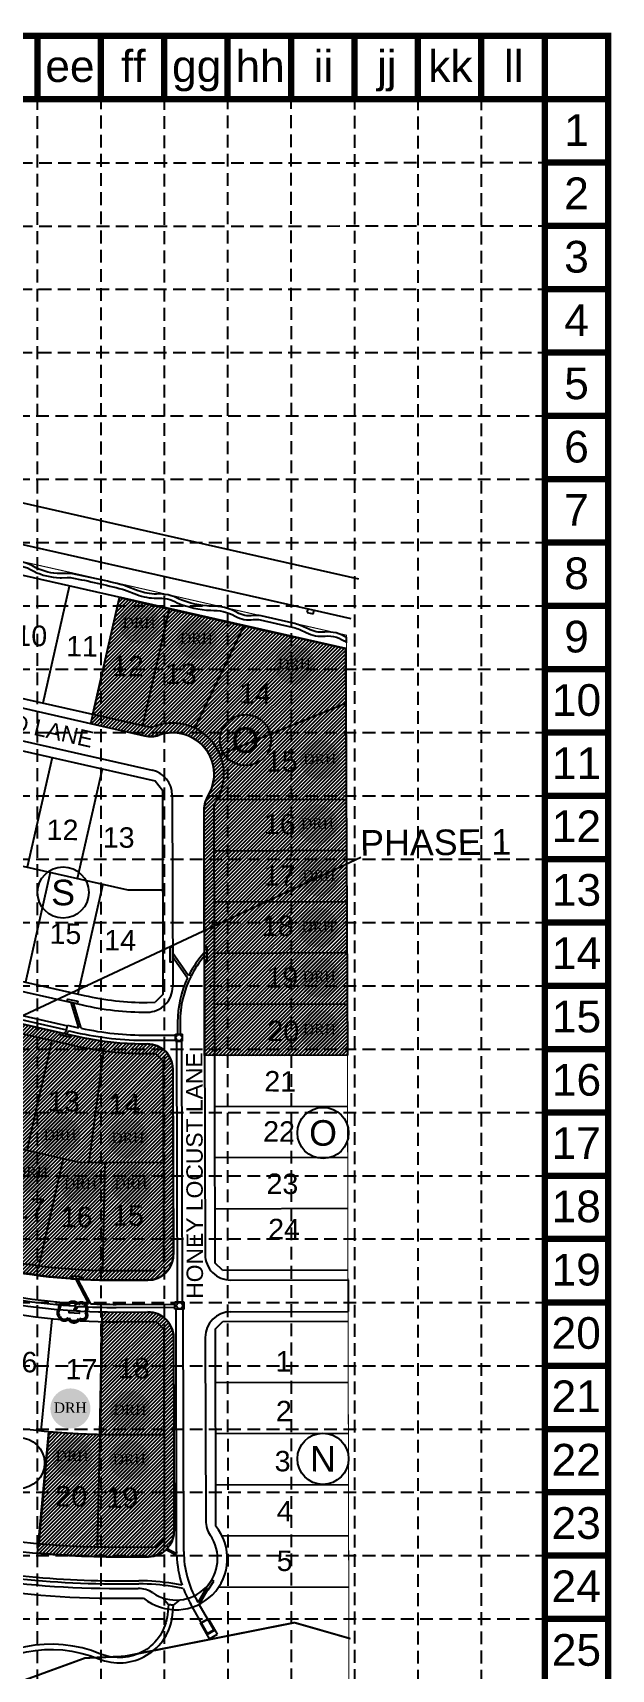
# Model space of a CAD drawing. Header units: feet. Extents: x 9681 to 12164, y 9191 to 13159.
# Drawn here: x 11599 to 12164, y 11559 to 13159 of the extents above; entities that cross this region are included whole.
import ezdxf
from ezdxf.enums import TextEntityAlignment as Align

# ---------------------------------------------------------------- set-up
doc = ezdxf.new("R2010")
doc.units = ezdxf.units.FT
doc.header["$MEASUREMENT"] = 0
doc.linetypes.add('CENTER2', pattern=[1.125, 0.75, -0.125, 0.125, -0.125])
doc.linetypes.add('DASHED', pattern=[0.75, 0.5, -0.25])
for name, color, linetype in [('1BLKNO', 15, 'Continuous'), ('1LOT', 15, 'Continuous'), ('1LTNO', 15, 'Continuous'), ('1PHASELINE', 2, 'Continuous'), ('1PVMT', 15, 'Continuous'), ('1ROW', 15, 'Continuous'), ('1SD', 15, 'Continuous'), ('1SD-INLET', 15, 'Continuous'), ('1SIDEWALK', 15, 'Continuous'), ('1STNM', 15, 'Continuous'), ('BASE', 7, 'Continuous'), ('CL CREEK-REALIGN', 5, 'CENTER2'), ('DRH LOTS', 1, 'Continuous'), ('GRID', 254, 'DASHED'), ('LEGEND', 7, 'Continuous'), ('LND-WALK', 2, 'Continuous'), ('PHASES', 7, 'Continuous'), ('SODDED LOT', 2, 'Continuous'), ('XCONC', 15, 'Continuous')]:
    doc.layers.add(name, color=color, linetype=linetype)
doc.styles.add('DRHorton', font='dutcheb.ttf')
doc.styles.get("Standard").update_dxf_attribs({"font": 'ARIAL.TTF'})

msp = doc.modelspace()

# ---------------------------------------------------------------- hatches: boundary and pattern name
h = msp.add_hatch(color=1)
h.paths.add_polyline_path([(11722.8, 12581.5, 1), (11683.6, 12581.5, 1)])
h.paths.add_polyline_path([(11685.5, 12573.5), (11720.5, 12573.5), (11720.5, 12590.9), (11685.5, 12590.9)], flags=24)
h = msp.add_hatch(color=1)
h.paths.add_polyline_path([(11778.8, 12566.2, 1), (11739.6, 12566.2, 1)])
h.paths.add_polyline_path([(11741.5, 12558.1), (11776.5, 12558.1), (11776.5, 12575.5), (11741.5, 12575.5)], flags=24)
h = msp.add_hatch(color=1)
h.paths.add_polyline_path([(11874.5, 12541.5, 1), (11835.2, 12541.5, 1)])
h.paths.add_polyline_path([(11837.2, 12533.4), (11872.2, 12533.4), (11872.2, 12550.8), (11837.2, 12550.8)], flags=24)
h = msp.add_hatch(color=1)
h.paths.add_polyline_path([(11899.1, 12448.4, 1), (11859.9, 12448.4, 1)])
h.paths.add_polyline_path([(11861.9, 12440.3), (11896.9, 12440.3), (11896.9, 12457.7), (11861.9, 12457.7)], flags=24)
h = msp.add_hatch(color=1)
h.paths.add_polyline_path([(11896.9, 12385.3, 1), (11857.7, 12385.3, 1)])
h.paths.add_polyline_path([(11859.6, 12377.2), (11894.7, 12377.2), (11894.7, 12394.6), (11859.6, 12394.6)], flags=24)
h = msp.add_hatch(color=1)
h.paths.add_polyline_path([(11898.2, 12334.5, 1), (11859, 12334.5, 1)])
h.paths.add_polyline_path([(11861, 12326.4), (11896, 12326.4), (11896, 12343.8), (11861, 12343.8)], flags=24)
h = msp.add_hatch(color=1)
h.paths.add_polyline_path([(11897.3, 12284.5, 1), (11858, 12284.5, 1)])
h.paths.add_polyline_path([(11860, 12276.4), (11895, 12276.4), (11895, 12293.8), (11860, 12293.8)], flags=24)
h = msp.add_hatch(color=1)
h.paths.add_polyline_path([(11898.6, 12235.6, 1), (11859.3, 12235.6, 1)])
h.paths.add_polyline_path([(11861.3, 12227.6), (11896.3, 12227.6), (11896.3, 12244.9), (11861.3, 12244.9)], flags=24)
h = msp.add_hatch(color=1)
h.paths.add_polyline_path([(11898.8, 12184, 1), (11859.6, 12184, 1)])
h.paths.add_polyline_path([(11861.5, 12175.9), (11896.6, 12175.9), (11896.6, 12193.3), (11861.5, 12193.3)], flags=24)
h = msp.add_hatch(color=1)
h.paths.add_polyline_path([(11645.6, 12081, 1), (11606.4, 12081, 1)])
h.paths.add_polyline_path([(11608.3, 12072.9), (11643.4, 12072.9), (11643.4, 12090.3), (11608.3, 12090.3)], flags=24)
h = msp.add_hatch(color=1)
h.paths.add_polyline_path([(11711.8, 12077.9, 1), (11672.6, 12077.9, 1)])
h.paths.add_polyline_path([(11674.5, 12069.8), (11709.5, 12069.8), (11709.5, 12087.2), (11674.5, 12087.2)], flags=24)
h = msp.add_hatch(color=1)
h.paths.add_polyline_path([(11617.7, 12044.4, 1), (11578.4, 12044.4, 1)])
h.paths.add_polyline_path([(11580.4, 12036.4), (11615.4, 12036.4), (11615.4, 12053.8), (11580.4, 12053.8)], flags=24)
h = msp.add_hatch(color=1)
h.paths.add_polyline_path([(11665.5, 12033.3, 1), (11626.3, 12033.3, 1)])
h.paths.add_polyline_path([(11628.3, 12025.3), (11663.3, 12025.3), (11663.3, 12042.6), (11628.3, 12042.6)], flags=24)
h = msp.add_hatch(color=1)
h.paths.add_polyline_path([(11714.8, 12033.3, 1), (11675.6, 12033.3, 1)])
h.paths.add_polyline_path([(11677.5, 12025.3), (11712.5, 12025.3), (11712.5, 12042.6), (11677.5, 12042.6)], flags=24)
h = msp.add_hatch(color=1)
h.paths.add_polyline_path([(11655.5, 11814.1, 1), (11616.3, 11814.1, 1)])
h.paths.add_polyline_path([(11618.2, 11806), (11653.2, 11806), (11653.2, 11823.4), (11618.2, 11823.4)], flags=24)
h = msp.add_hatch(color=1)
h.paths.add_polyline_path([(11713.8, 11812, 1), (11674.6, 11812, 1)])
h.paths.add_polyline_path([(11676.5, 11803.9), (11711.5, 11803.9), (11711.5, 11821.3), (11676.5, 11821.3)], flags=24)
h = msp.add_hatch(color=1)
h.paths.add_polyline_path([(11657.4, 11766.9, 1), (11618.2, 11766.9, 1)])
h.paths.add_polyline_path([(11620.1, 11758.8), (11655.2, 11758.8), (11655.2, 11776.2), (11620.1, 11776.2)], flags=24)
h = msp.add_hatch(color=1)
h.paths.add_polyline_path([(11713.1, 11763.7, 1), (11673.9, 11763.7, 1)])
h.paths.add_polyline_path([(11675.8, 11755.7), (11710.8, 11755.7), (11710.8, 11773.1), (11675.8, 11773.1)], flags=24)
at = {"layer": 'SODDED LOT'}
h = msp.add_hatch(dxfattribs=at)
h.set_pattern_fill('ANSI31', color=256, scale=20, style=0)
h.paths.add_polyline_path([(11655.8, 12483.6), (11683.8, 12607.1), (11732.6, 12595.7), (11904.6, 12557), (11906.6, 12159.5), (11766.7, 12159.2), (11766.4, 12401.1), (11767, 12405.2), (11769, 12410.5), (11773.8, 12419.8), (11775.1, 12425.2), (11776.3, 12431.4), (11776.2, 12434.6), (11776, 12438.9), (11775.6, 12440.9), (11775.2, 12443.4), (11774, 12447.5), (11772.2, 12451.8), (11770, 12455.8), (11767.6, 12459.2), (11764.7, 12462.5), (11760.8, 12466.1), (11757.2, 12468.5), (11752.9, 12470.9), (11748.7, 12472.6), (11744.4, 12473.8), (11740, 12474.5), (11735.5, 12474.7), (11731.1, 12474.4), (11726.5, 12473.6), (11722.6, 12472.5), (11719, 12471.4), (11715.5, 12471), (11711.4, 12471.2), (11682.8, 12477.4)])
h = msp.add_hatch(dxfattribs=at)
h.set_pattern_fill('ANSI31', color=256, scale=20, style=0)
h.paths.add_polyline_path([(11457, 11975.1), (11482.6, 12091), (11482.7, 12091.7), (11493.7, 12089.1), (11520.1, 12205.7), (11615.4, 12183.9), (11649.7, 12176.6), (11662.9, 12174.2), (11669.1, 12173.3), (11684.3, 12171.7), (11698.9, 12170.9), (11711.6, 12170.6), (11714.4, 12170.4), (11717.3, 12169.8), (11718, 12169.6), (11721.3, 12168.4), (11724.6, 12166.6), (11727.3, 12164.5), (11729.9, 12162), (11732.1, 12159), (11733.7, 12156), (11735, 12152.5), (11735.7, 12149.1), (11735.9, 12145.9), (11736.3, 11962.8), (11736.1, 11961), (11735.3, 11957.4), (11734, 11953.8), (11732.3, 11950.9), (11730.2, 11948.1), (11729.1, 11946.9), (11727.4, 11945.3), (11724.8, 11943.3), (11721.2, 11941.5), (11718.1, 11940.4), (11714.6, 11939.7), (11702.5, 11939.5), (11675.8, 11939.5), (11660.7, 11939.7), (11643.2, 11940.6), (11628.2, 11941.7), (11613.3, 11943.2), (11580.8, 11948), (11505.9, 11963.8), (11478.8, 11969.8)])
h = msp.add_hatch(dxfattribs=at)
h.set_pattern_fill('ANSI31', color=256, scale=20, style=0)
h.paths.add_polyline_path([(11603.8, 11672.6), (11614.8, 11791.5), (11627.6, 11790.6), (11649, 11789.3), (11664.6, 11788.7), (11667, 11908.5), (11712.2, 11908.3), (11715, 11908.2), (11718.5, 11907.5), (11722.1, 11906.2), (11725.9, 11904), (11730.1, 11900.4), (11732.7, 11896.9), (11734.4, 11893.7), (11735.6, 11890.5), (11736.4, 11886.6), (11736.8, 11788.8), (11737, 11693), (11736.8, 11690.6), (11736, 11686.9), (11734.8, 11683.8), (11733.1, 11680.6), (11731.3, 11678.2), (11728.4, 11675.2), (11725.6, 11673.1), (11722.3, 11671.3), (11719.1, 11670.2), (11715.6, 11669.4), (11712.2, 11669.1), (11681.7, 11669.1), (11656.3, 11669.5), (11625.3, 11670.9), (11611.9, 11671.9)])

# ---------------------------------------------------------------- linework, layer by layer
at = {"layer": '1BLKNO', "color": 7, "linetype": 'Continuous'}
for centre in [(11806.8, 12467.6), (11628.8, 12318.6), (11882.6, 12083.5), (11585.7, 11760.7), (11882.5, 11764.9)]:
    msp.add_circle(centre, 25, dxfattribs=at)
at = {"layer": '1LOT', "color": 7, "linetype": 'Continuous'}
for p, q in [((11609.2, 12503.9), (11635, 12618.1)), ((11657.9, 12492.9), (11683.8, 12607)), ((11706.7, 12481.8), (11732.6, 12596)), ((11757.4, 12479.3), (11805.6, 12579.4)), ((11782, 12453.5), (11905.6, 12504.1)), ((11044.8, 12467.7), (11691.9, 12321.1)), ((11618.1, 12450.6), (11593.8, 12343.3)), ((11642.9, 12332.2), (11667.2, 12439.5)), ((11905.8, 12409.5), (11779, 12409.2)), ((11905.9, 12359.5), (11775.9, 12359.1)), ((11616.2, 12338.3), (11591.9, 12231)), ((11667.5, 12326.6), (11643.1, 12219.4)), ((11691.9, 12321.1), (11726, 12321.2)), ((11906.1, 12309.5), (11776.1, 12309.1)), ((11906.2, 12259.5), (11776.2, 12259.1)), ((11906.3, 12209.5), (11776.3, 12209.1)), ((10985.2, 12204.4), (11645.7, 12054.7)), ((11593.7, 12066.5), (11618, 12173.8)), ((11668.2, 12163.9), (11654, 12054.7)), ((11906.4, 12159.5), (11776.4, 12159.1)), ((11906.6, 12109.5), (11776.6, 12109.1)), ((11628.9, 12058.5), (11605.1, 11953.7)), ((11645.7, 12054.7), (11726.6, 12054.9)), ((11669.6, 12054.8), (11667.1, 11949)), ((11906.7, 12059.5), (11776.7, 12059.1)), ((11906.8, 12009.5), (11776.8, 12009.1)), ((11617.8, 11901.9), (11607, 11792.3)), ((11666.9, 11899), (11664.7, 11788.7)), ((11907.2, 11839.5), (11777.2, 11839.1)), ((11614.8, 11791.5), (11604.9, 11682)), ((11664.6, 11788.7), (11662.1, 11678.8)), ((11682.5, 11788.6), (11727.3, 11788.7)), ((11907.3, 11789.5), (11777.3, 11789.2)), ((11907.5, 11739.5), (11777.5, 11739.2)), ((11907.6, 11689.5), (11784, 11689.2)), ((11907.7, 11639.5), (11780.4, 11639.2))]:
    msp.add_line(p, q, dxfattribs=at)
msp.add_lwpolyline([(11904.8, 12557), (11130.4, 12732.4)], dxfattribs=at)
msp.add_arc((11680.8, 12523.6), 735, 257.2329, 270.1401, dxfattribs=at)
at = {"layer": '1PHASELINE', "color": 7, "linetype": 'Continuous', "const_width": 1, "elevation": 8}
msp.add_lwpolyline([(11035.8, 12767.2), (11642.2, 12630.1), (11905.4, 12570.2), (11909.5, 10895.1)], dxfattribs=at)
at = {"layer": '1PVMT', "color": 7, "linetype": 'Continuous'}
for p, q in [((11708.6, 12471.6), (11112.2, 12606.8)), ((11086.4, 12580.8), (11715.8, 12438.2)), ((11735.3, 12413.9), (11735.8, 12226.7)), ((11766.3, 12399.5), (11767.4, 11964.6)), ((11033.5, 12347.7), (11647.3, 12208.7)), ((11026.7, 12317.5), (11640.5, 12178.4)), ((11736, 12145.7), (11736.4, 11964.6)), ((11680.7, 11939.4), (11711.5, 11939.5)), ((11792.5, 11939.7), (11907, 11940)), ((11907, 11940), (11907, 11909)), ((11680.7, 11908.4), (11711.5, 11908.5)), ((11792.5, 11908.7), (11907, 11909)), ((11736.6, 11883.6), (11737.1, 11694.2)), ((11767.6, 11883.6), (11768, 11704.3)), ((11682.8, 11669.1), (11712.1, 11669.1)), ((11682.9, 11638.1), (11702.2, 11638.1))]:
    msp.add_line(p, q, dxfattribs=at)
for centre, radius, start, end in [((11714.1, 12496), 25, 257.2329, 289.3106), ((11735.8, 12434.2), 40.5, 328.0624, 109.3106), ((11710.3, 12413.8), 25, 0.1401, 77.2329), ((11791.3, 12399.6), 25, 148.0624, 180.1401), ((11710.8, 12226.6), 25, 270.1237, 0.1401), ((11710.2, 12486.1), 284.5, 257.2329, 270.1237), ((11710.2, 12486.1), 315.5, 257.2329, 270.1276), ((11711, 12145.6), 25, 0.1401, 90.1276), ((11679.2, 12523.9), 584.5, 257.2329, 270.1401), ((11711.4, 11964.5), 25, 270.1401, 0.1401), ((11792.4, 11964.7), 25, 180.1401, 270.1401), ((11679.2, 12523.9), 615.5, 257.2329, 270.1401), ((11711.6, 11883.5), 25, 0.1401, 90.1401), ((11792.6, 11883.7), 25, 90.1401, 180.1401), ((11793, 11704.4), 25, 180.1401, 214.5143), ((11680.8, 12523.6), 854.5, 257.2329, 270.1401), ((11712.1, 11694.1), 25, 270.1401, 0.1401), ((11739.1, 11667.3), 40.5, 235.766, 34.5143), ((11680.8, 12523.6), 885.5, 260.8565, 270.1401), ((11702.2, 11613.1), 25, 55.766, 90.1401)]:
    msp.add_arc(centre, radius, start, end, dxfattribs=at)
at = {"layer": '1ROW', "color": 7, "linetype": 'Continuous'}
for p, q in [((11111.9, 12616.6), (11715.3, 12479.8)), ((11076.5, 12573.3), (11718.5, 12427.9)), ((11718.5, 12427.9), (11725.8, 12418.7)), ((11725.8, 12418.7), (11726.3, 12218.7)), ((11775.8, 12404.3), (11776.9, 11956.6)), ((11027.8, 12358.8), (11649.4, 12217.9)), ((11016.8, 12310), (11638.4, 12169.2)), ((11710.9, 12211.1), (11718.8, 12211.2)), ((11726.3, 12218.7), (11718.8, 12211.2)), ((11711, 12161.1), (11718.9, 12161.2)), ((11718.9, 12161.2), (11726.4, 12153.7)), ((11726.4, 12153.7), (11726.9, 11956.5)), ((11726.9, 11956.5), (11719.4, 11949)), ((11784.4, 11949.2), (11776.9, 11956.6)), ((11680.6, 11948.9), (11719.4, 11949)), ((11784.4, 11949.2), (11906.9, 11949.5)), ((11680.8, 11898.9), (11719.6, 11899)), ((11719.6, 11899), (11727.1, 11891.5)), ((11727.1, 11891.5), (11727.6, 11686.5)), ((11777.1, 11891.6), (11784.6, 11899.2)), ((11777.1, 11891.6), (11777.6, 11699.2)), ((11784.6, 11899.2), (11907.1, 11899.5)), ((11720.1, 11679), (11727.6, 11686.5)), ((11682.8, 11678.6), (11720, 11678.7)), ((11682.9, 11628.6), (11707.3, 11628.6))]:
    msp.add_line(p, q, dxfattribs=at)
for centre, radius, start, end in [((11735.8, 12434.2), 50, 323.2702, 114.1028), ((11710.2, 12486.1), 275, 257.2329, 270.1401), ((11710.2, 12486.1), 325, 257.2329, 270.1401), ((11679.2, 12523.9), 575, 257.2329, 270.1401), ((11679.2, 12523.9), 625, 257.2329, 270.1401), ((11680.8, 12523.6), 845, 257.2329, 270.1401), ((11739.1, 11667.3), 50, 230.6048, 39.6754), ((11680.8, 12523.6), 895, 260.3879, 270.1401)]:
    msp.add_arc(centre, radius, start, end, dxfattribs=at)
at = {"layer": '1SD', "color": 7, "linetype": 'Continuous'}
for p, q in [((11735.7, 12260), (11751.3, 12237.4)), ((11332.5, 12252.3), (11632.1, 12184.4)), ((11344, 12253.8), (11633, 12188.3)), ((11735.7, 12256), (11750.2, 12235.1)), ((11753.8, 12236.9), (11751.6, 12238.1)), ((11644.2, 12186.3), (11636.5, 12211.1)), ((11646.5, 12185.8), (11638.8, 12210.6)), ((11632.4, 12183.8), (11629.7, 12180.9)), ((11634.7, 12183.3), (11631.9, 12180.4)), ((11632, 12183.9), (11633.1, 12188.8)), ((11632, 12183.9), (11632.4, 12183.8)), ((11633.1, 12188.8), (11642.4, 12186.7)), ((11634.7, 12183.3), (11641.3, 12181.8)), ((11711, 12179.1), (11738.4, 12179.2)), ((11738.4, 12180.2), (11745.4, 12180.2)), ((11738.4, 12173.2), (11738.4, 12180.2)), ((11740.6, 12191.8), (11740.6, 12180.2)), ((11743.1, 12191.8), (11743.1, 12180.2)), ((11745.4, 12173.2), (11745.4, 12180.2)), ((11711, 12174.1), (11738.4, 12174.2)), ((11738.4, 12173.2), (11745.4, 12173.2)), ((11739.4, 12173.2), (11740, 11918.1)), ((11744.4, 12173.2), (11745, 11918.1)), ((11640.7, 11940.7), (11653.5, 11916.5)), ((11642.8, 11940.6), (11655.5, 11916.4)), ((11638.8, 11909.7), (11641.6, 11914.1)), ((11640.5, 11914.1), (11640.7, 11917.1)), ((11640.8, 11909.6), (11643.6, 11914)), ((11680.7, 11915.9), (11738, 11916.1)), ((11680.7, 11912.9), (11738, 11913.1)), ((11747, 11918.1), (11738, 11918.1)), ((11738, 11911.1), (11738, 11918.1)), ((11747, 11911.1), (11738, 11911.1)), ((11739.6, 11674.1), (11739, 11911.1)), ((11746.6, 11674.1), (11746, 11911.1)), ((11747, 11911.1), (11747, 11918.1)), ((11729.2, 11676.1), (11739.7, 11670.7)), ((11730.3, 11677.2), (11739.6, 11672.4)), ((11682.9, 11645.6), (11702.7, 11645.6)), ((11682.9, 11642.6), (11702.7, 11642.6)), ((11746.1, 11638.2), (11735.5, 11640)), ((11745, 11641.4), (11736, 11642.9)), ((11760.6, 11624.3), (11768.6, 11638.2)), ((11761.7, 11622.3), (11770.2, 11637)), ((11763.7, 11604.9), (11753.5, 11622.6)), ((11760.6, 11624.3), (11759.5, 11626.1)), ((11769.8, 11608.4), (11761.7, 11622.3)), ((11762.8, 11604.4), (11770.6, 11608.9)), ((11771.8, 11588.9), (11762.8, 11604.4)), ((11763.9, 11604.5), (11770, 11608)), ((11769.9, 11594.1), (11763.9, 11604.5)), ((11776, 11597.6), (11770, 11608)), ((11779.6, 11593.3), (11770.6, 11608.9)), ((11769.3, 11593.2), (11777.1, 11597.7)), ((11769.9, 11594.1), (11776, 11597.6)), ((11771.8, 11588.9), (11779.6, 11593.3))]:
    msp.add_line(p, q, dxfattribs=at)
for centre in [(11741.9, 12176.7), (11742.5, 11914.6)]:
    msp.add_circle(centre, 3, dxfattribs=at)
for centre, radius, start, end in [((11841.8, 12192.1), 101.1, 138.0128, 153.0314), ((11841.8, 12192.1), 98.9, 139.4752, 153.0352), ((11841.8, 12192.1), 101.2, 154.9139, 180.1786), ((11841.8, 12192.1), 98.8, 153.0354, 180.1786), ((11841.8, 12192.1), 101.2, 153.0312, 153.4496), ((11710.2, 12486.1), 312, 257.2329, 270.1401), ((11710.2, 12486.1), 307, 257.2329, 257.5903), ((11710.2, 12486.1), 307, 258.0188, 270.1401), ((11679.2, 12523.9), 610.8, 257.2329, 266.3651), ((11679.2, 12523.9), 608.2, 257.2329, 266.364), ((11679.2, 12523.9), 611, 266.3653, 266.4708), ((11679.2, 12523.9), 608, 266.3639, 267.5729), ((11679.2, 12523.9), 611, 266.6601, 270.1401), ((11679.2, 12523.9), 608, 267.7635, 270.1401), ((11843.1, 11674.4), 103.5, 180.1401, 181.1115), ((11843.1, 11674.4), 103.5, 182.0599, 198.5592), ((11843.1, 11674.4), 96.5, 180.1401, 209.9907), ((11680.8, 12523.6), 881, 262.4028, 270.1401), ((11680.8, 12523.6), 878, 263.1147, 270.1401), ((11703.2, 11444.1), 201.5, 80.6158, 90.1401), ((11703.2, 11444.1), 198.5, 80.6158, 90.1401), ((11843.1, 11674.4), 103.5, 200.4561, 209.9907)]:
    msp.add_arc(centre, radius, start, end, dxfattribs=at)
at = {"layer": '1SD-INLET', "color": 7, "linetype": 'Continuous'}
for p, q in [((11728, 11674.9), (11726.2, 11676.6)), ((11731.5, 11678.4), (11729.7, 11680.2)), ((11774, 11646.6), (11776, 11645.2))]:
    msp.add_line(p, q, dxfattribs=at)
for points in [[(11735.7, 12250.5), (11733.2, 12250.5), (11733.2, 12265.5), (11735.7, 12265.5)], [(11769.2, 12250.6), (11766.7, 12250.6), (11766.7, 12265.6), (11769.2, 12265.6)], [(11643.1, 12212.2), (11642.5, 12209.8), (11632.8, 12212), (11633.3, 12214.4)], [(11635.7, 12179.5), (11635.1, 12177.1), (11625.4, 12179.3), (11625.9, 12181.7)], [(11646.8, 11940.3), (11646.9, 11942.8), (11636.9, 11943.5), (11636.8, 11941)], [(11644.8, 11909.4), (11644.6, 11906.9), (11634.6, 11907.5), (11634.8, 11910)]]:
    msp.add_lwpolyline(points, close=True, dxfattribs=at)
for points in [[(11729.7, 11680.2), (11726.2, 11676.6)], [(11728, 11674.9), (11731.5, 11678.4)], [(11774, 11646.6), (11768.3, 11638.3), (11770.4, 11636.9), (11776, 11645.2)]]:
    msp.add_lwpolyline(points, dxfattribs=at)
at = {"layer": '1SIDEWALK', "color": 7, "linetype": 'Continuous'}
msp.add_lwpolyline([(11573.2, 12639.3, -0.1588), (11600.1, 12632.7, 0.11334), (11625.8, 12626.4, 0.015999), (11627.1, 12626.4), (11632.6, 12626.7, -0.059874), (11637.3, 12626.3, -0.016916), (11686.6, 12615.1, -0.026886), (11688.6, 12614.5), (11700.8, 12609.8, 0.095248), (11720, 12606.4, -0.146856), (11740.2, 12601.9, 0.090778), (11773, 12594.5, -0.128289), (11796.7, 12588.9, 0.182853), (11814.7, 12585.5, -0.081452), (11821.2, 12585.1), (11852.4, 12578, -0.061852), (11864, 12573.8), (11866.1, 12572.7, 0.143156), (11884.6, 12569.3, -0.192336), (11905.4, 12563), (11905.4, 12567.9, 0.168747), (11884.2, 12573.2, -0.143156), (11868, 12576.3), (11865.8, 12577.4, 0.061852), (11853.3, 12581.9), (11822, 12589, 0.081452), (11814.3, 12589.4, -0.188013), (11798.6, 12592.5, 0.127293), (11773.1, 12598.5, -0.088486), (11742.1, 12605.4, 0.145821), (11719.9, 12610.4, -0.095248), (11702.2, 12613.6), (11690.1, 12618.2, 0.026886), (11687.6, 12619, 0.016916), (11638.1, 12630.2, 0.068565), (11632.4, 12630.6), (11626.9, 12630.4, -0.015999), (11625.9, 12630.4, -0.111014), (11602.2, 12636.1, 0.15928), (11572.8, 12643.2, -0.138441)], format="xyb", dxfattribs=at)
at = {"layer": 'BASE', "color": 9}
msp.add_line((9746.2, 13094.2), (12099, 13094.2), dxfattribs=at)
at = {"layer": 'BASE', "const_width": 6.19}
for points in [[(12160.9, 9193.6), (12160.9, 13156.1), (9684.3, 13156.1), (9684.3, 9193.6)], [(12099, 9255.5), (12099, 13094.2), (9746.2, 13094.2), (9746.2, 9255.5)]]:
    msp.add_lwpolyline(points, close=True, dxfattribs=at)
for points in [[(11603.7, 13156.1), (11603.7, 13094.2)], [(11665.6, 13156.1), (11665.6, 13094.2)], [(11727.5, 13156.1), (11727.5, 13094.2)], [(11789.4, 13156.1), (11789.4, 13094.2)], [(11851.3, 13156.1), (11851.3, 13094.2)], [(11913.2, 13156.1), (11913.2, 13094.2)], [(11975.1, 13156.1), (11975.1, 13094.2)], [(12037.1, 13156.1), (12037.1, 13094.2)], [(12099, 13156.1), (12099, 13094.2)], [(12160.9, 13094.2), (12099, 13094.2)], [(12160.9, 13032.3), (12099, 13032.3)], [(12160.9, 12970.4), (12099, 12970.4)], [(12160.9, 12908.5), (12099, 12908.5)], [(12160.9, 12846.6), (12099, 12846.6)], [(12160.9, 12784.6), (12099, 12784.6)], [(12160.9, 12722.7), (12099, 12722.7)], [(12160.9, 12660.8), (12099, 12660.8)], [(12160.9, 12598.9), (12099, 12598.9)], [(12160.9, 12537), (12099, 12537)], [(12160.9, 12475.1), (12099, 12475.1)], [(12160.9, 12413.2), (12099, 12413.2)], [(12160.9, 12351.2), (12099, 12351.2)], [(12160.9, 12289.3), (12099, 12289.3)], [(12160.9, 12227.4), (12099, 12227.4)], [(12160.9, 12165.5), (12099, 12165.5)], [(12160.9, 12103.6), (12099, 12103.6)], [(12160.9, 12041.7), (12099, 12041.7)], [(12160.9, 11979.8), (12099, 11979.8)], [(12160.9, 11917.8), (12099, 11917.8)], [(12160.9, 11855.9), (12099, 11855.9)], [(12160.9, 11794), (12099, 11794)], [(12160.9, 11732.1), (12099, 11732.1)], [(12160.9, 11670.2), (12099, 11670.2)], [(12160.9, 11608.3), (12099, 11608.3)]]:
    msp.add_lwpolyline(points, dxfattribs=at)
at = {"layer": 'CL CREEK-REALIGN', "color": 5, "linetype": 'Continuous', "lineweight": 30, "const_width": 2}
msp.add_lwpolyline([(11909.4, 11589), (11854.7, 11604.7), (11688.5, 11571.7), (11650.2, 11570.1), (11556.2, 11535.8), (11551.5, 11535.7), (11432.5, 11519.6), (11073.9, 11514.4), (10978, 11522.3), (10943.8, 11543.4), (10913.9, 11563), (10884.3, 11581.6), (10759.6, 11679.1), (10683.6, 11743.6), (10623.8, 11836.1), (10416.8, 11925.3), (10354.1, 11961.7), (10283.2, 11994), (10172.4, 12125.5), (9993.8, 12299), (9961.9, 12317.9)], dxfattribs=at)
at = {"layer": 'GRID', "color": 253, "linetype": 'DASHED', "ltscale": 25}
for p, q in [((11603.8, 9502.6), (11603.7, 13094.2)), ((11666.3, 9503.2), (11665.9, 13095.6)), ((11727.9, 9502.6), (11727.8, 13095.6)), ((11789.9, 9503.3), (11789.7, 13095.6)), ((11851.9, 9503.5), (11851.6, 13095.6)), ((11913.7, 9503), (11913.5, 13095.6)), ((11975.7, 9502.2), (11975.4, 13095.6)), ((12037.7, 9502.3), (12037.3, 13095.6)), ((9749, 13031.9), (12098, 13032.2)), ((9749, 12969.8), (12098, 12970.3)), ((9748.6, 12908.1), (12099, 12908.5)), ((9748.6, 12846.2), (12099, 12846.6)), ((9746.2, 12784.6), (12099, 12784.6)), ((9746.2, 12722.7), (12099, 12722.7)), ((9746.2, 12660.8), (12099, 12660.8)), ((9746.2, 12598.9), (12099, 12598.9)), ((9746.2, 12537), (12099, 12537)), ((9746.2, 12475.1), (12099, 12475.1)), ((9746.2, 12413.2), (12099, 12413.2)), ((9746.2, 12351.2), (12099, 12351.2)), ((9746.2, 12289.3), (12099, 12289.3)), ((9746.2, 12227.4), (12099, 12227.4)), ((9746.2, 12165.5), (12099, 12165.5)), ((9746.2, 12103.6), (12099, 12103.6)), ((9746.2, 12041.7), (12099, 12041.7)), ((9746.2, 11979.8), (12099, 11979.8)), ((9746.2, 11917.8), (12099, 11917.8)), ((9746.2, 11855.9), (12099, 11855.9)), ((9746.2, 11794), (12099, 11794)), ((9746.2, 11732.1), (12099, 11732.1)), ((9746.2, 11670.2), (12099, 11670.2)), ((9746.2, 11608.3), (12099, 11608.3))]:
    msp.add_line(p, q, dxfattribs=at)
at = {"layer": 'LEGEND', "color": 170, "ltscale": 100, "const_width": 3.48}
msp.add_lwpolyline([(11633.1, 11915.2, 0.520567), (11633.1, 11915.2, 0.765195), (11625.2, 11911.2, 0.417879), (11625.2, 11904.1, 0.6649), (11634.2, 11902.7, 0.744833), (11644.3, 11901.9, 0.975642), (11650.6, 11908.4, 0.520567), (11649.1, 11916.3, 0.520567), (11643.3, 11915.7, 0.540264), (11633.1, 11915.2)], format="xyb", close=True, dxfattribs=at)
at = {"layer": 'LND-WALK', "color": 7, "linetype": 'Continuous'}
msp.add_lwpolyline([(11735.7, 11612.3), (11736.7, 11621.7), (11731.7, 11622.3), (11730.7, 11612.8, -0.499942), (11665.4, 11574, 0.301554), (11527.1, 11546.6, -0.171755), (11519.6, 11543), (11511, 11542.2), (11511.5, 11537.2), (11520.1, 11538.1, 0.171755), (11530.6, 11543, -0.301554), (11663.5, 11569.3, 0.499942)], format="xyb", close=True, dxfattribs=at)
msp.add_lwpolyline([(11726, 11628.9), (11731.7, 11622.3), (11736.7, 11621.7), (11743, 11627)], dxfattribs=at)
at = {"layer": 'PHASES', "color": 7}
msp.add_lwpolyline([(11919.5, 12352.8), (11199.1, 12015.1)], dxfattribs=at)
at = {"layer": 'SODDED LOT'}
for points in [[(11655.8, 12483.6), (11683.8, 12607.1), (11732.6, 12595.7), (11904.6, 12557), (11906.6, 12159.5), (11766.7, 12159.2), (11766.4, 12401.1), (11767, 12405.2), (11769, 12410.5), (11773.8, 12419.8), (11775.1, 12425.2), (11776.3, 12431.4), (11776.2, 12434.6), (11776, 12438.9), (11775.6, 12440.9), (11775.2, 12443.4), (11774, 12447.5), (11772.2, 12451.8), (11770, 12455.8), (11767.6, 12459.2), (11764.7, 12462.5), (11760.8, 12466.1), (11757.2, 12468.5), (11752.9, 12470.9), (11748.7, 12472.6), (11744.4, 12473.8), (11740, 12474.5), (11735.5, 12474.7), (11731.1, 12474.4), (11726.5, 12473.6), (11722.6, 12472.5), (11719, 12471.4), (11715.5, 12471), (11711.4, 12471.2), (11682.8, 12477.4)], [(11603.8, 11672.6), (11614.8, 11791.5), (11627.6, 11790.6), (11649, 11789.3), (11664.6, 11788.7), (11667, 11908.5), (11712.2, 11908.3), (11715, 11908.2), (11718.5, 11907.5), (11722.1, 11906.2), (11725.9, 11904), (11730.1, 11900.4), (11732.7, 11896.9), (11734.4, 11893.7), (11735.6, 11890.5), (11736.4, 11886.6), (11736.8, 11788.8), (11737, 11693), (11736.8, 11690.6), (11736, 11686.9), (11734.8, 11683.8), (11733.1, 11680.6), (11731.3, 11678.2), (11728.4, 11675.2), (11725.6, 11673.1), (11722.3, 11671.3), (11719.1, 11670.2), (11715.6, 11669.4), (11712.2, 11669.1), (11681.7, 11669.1), (11656.3, 11669.5), (11625.3, 11670.9), (11611.9, 11671.9)]]:
    msp.add_lwpolyline(points, close=True, dxfattribs=at)
msp.add_lwpolyline([(11520.1, 12205.7), (11615.4, 12183.9), (11649.7, 12176.6), (11662.9, 12174.2), (11669.1, 12173.3), (11684.3, 12171.7), (11698.9, 12170.9), (11711.6, 12170.6), (11714.4, 12170.4), (11717.3, 12169.8), (11718, 12169.6), (11721.3, 12168.4), (11724.6, 12166.6), (11727.3, 12164.5), (11729.9, 12162), (11732.1, 12159), (11733.7, 12156), (11735, 12152.5), (11735.7, 12149.1), (11735.9, 12145.9), (11736.3, 11962.8), (11736.1, 11961), (11735.3, 11957.4), (11734, 11953.8), (11732.3, 11950.9), (11730.2, 11948.1), (11729.1, 11946.9), (11727.4, 11945.3), (11724.8, 11943.3), (11721.2, 11941.5), (11718.1, 11940.4), (11714.6, 11939.7), (11702.5, 11939.5), (11675.8, 11939.5), (11660.7, 11939.7), (11643.2, 11940.6), (11628.2, 11941.7), (11613.3, 11943.2), (11580.8, 11948)], dxfattribs=at)
at = {"layer": 'XCONC', "color": 7, "linetype": 'Continuous'}
for p, q in [((11579.5, 12661.2), (11706.2, 12632.3)), ((11706.2, 12632.3), (11810.3, 12609)), ((11810.3, 12609), (11868, 12595.9)), ((11867.2, 12592.5), (11868, 12595.9)), ((11868, 12595.9), (11873.8, 12594.6)), ((11868, 12595.9), (11873.8, 12594.6)), ((11873, 12591.2), (11873.8, 12594.6)), ((11873.8, 12594.6), (11909.6, 12586.5)), ((11867.2, 12592.5), (11873, 12591.2))]:
    msp.add_line(p, q, dxfattribs=at)
msp.add_lwpolyline([(11917.4, 12625), (11818.4, 12647.5), (11717.5, 12670.3), (11575.5, 12702.4), (11478, 12724.5), (11384.7, 12745.5), (11283.8, 12768.4), (11142.4, 12800.4), (11046.7, 12822.1), (10933.4, 12847.8)], dxfattribs=at)

# ---------------------------------------------------------------- texts
at = {"layer": '1BLKNO', "color": 7, "linetype": 'Continuous'}
for s, p in [('O', (11806.8, 12467.6)), ('S', (11628.8, 12318.6)), ('O', (11882.6, 12083.5)), ('N', (11882.5, 11764.9))]:
    msp.add_text(s, height=25, rotation=359.4885, dxfattribs=at).set_placement(p, align=Align.MIDDLE)
at = {"layer": '1LTNO', "color": 7, "linetype": 'Continuous'}
for s, p in [('10', (11597.7, 12569.6)), ('11', (11647.2, 12559.4)), ('12', (11691.9, 12540.2)), ('13', (11743.7, 12532.5)), ('14', (11816.3, 12513.3)), ('15', (11842.3, 12446.6)), ('12', (11628.2, 12380)), ('16', (11840.3, 12385.6)), ('13', (11683, 12372.4)), ('17', (11840.1, 12335.2)), ('18', (11838.4, 12286)), ('15', (11631, 12278.2)), ('14', (11684.5, 12271.9)), ('19', (11842.8, 12235.5)), ('20', (11843.8, 12183.2)), ('21', (11840.8, 12134.1)), ('13', (11629.5, 12114.5)), ('14', (11688.7, 12111.6)), ('22', (11839.6, 12085.1)), ('23', (11842.9, 12033.8)), ('17', (11595.9, 12009.7)), ('16', (11642, 12001.3)), ('15', (11692.2, 12002.7)), ('24', (11844.5, 11989.6)), ('16', (11588.1, 11859.5)), ('17', (11646.6, 11852.5)), ('18', (11697.8, 11853.5)), ('1', (11844, 11860.2)), ('2', (11844.3, 11811.7)), ('3', (11843.1, 11762.6)), ('20', (11636.8, 11728.2)), ('19', (11686.7, 11726.9)), ('4', (11845.1, 11713.7)), ('5', (11845.1, 11665))]:
    msp.add_text(s, height=20, rotation=359.4885, dxfattribs=at).set_placement(p, align=Align.MIDDLE)
at = {"layer": '1STNM', "color": 7, "linetype": 'Continuous'}
for s, rotation, p in [('MAPLEWOOD LANE', 347.2329, (11554.2, 12491.2)), ('HONEY LOCUST LANE', 90.1401, (11757.1, 12041.8))]:
    msp.add_text(s, height=16, rotation=rotation, dxfattribs=at).set_placement(p, align=Align.MIDDLE)
at = {"layer": 'BASE'}
for s, height, p in [('ff', 30.96, (11697.3, 13126.6)), ('hh', 30.96, (11821.1, 13126.6)), ('ii', 30.96, (11883, 13126.6)), ('jj', 30.96, (11944.9, 13126.6)), ('kk', 30.96, (12006.9, 13126.6)), ('ll', 30.96, (12068.8, 13126.6)), ('ee', 30.96, (11635.4, 13126.6)), ('gg', 30.96, (11759.2, 13126.6)), ('1', 31, (12130.1, 13064.1)), ('2', 31, (12130.1, 13002.2)), ('3', 31, (12130.1, 12940.2)), ('4', 31, (12130.1, 12878.3)), ('5', 31, (12130.1, 12816.4)), ('6', 31, (12130.1, 12754.5)), ('7', 31, (12130.1, 12692.6)), ('8', 31, (12130.1, 12630.7)), ('9', 31, (12130.1, 12568.8)), ('10', 30.96, (12130.1, 12506.8)), ('11', 30.96, (12130.1, 12444.9)), ('12', 30.96, (12130, 12383.3)), ('13', 30.96, (12130.1, 12321.1)), ('14', 30.96, (12130.1, 12259.2)), ('15', 30.96, (12130.1, 12197.3)), ('16', 30.96, (12130.1, 12135.4)), ('17', 30.96, (12129.8, 12073.6)), ('18', 30.96, (12129.8, 12011.7)), ('19', 30.96, (12129.8, 11949.8)), ('20', 30.96, (12129.8, 11887.9)), ('21', 30.96, (12129.8, 11826)), ('22', 30.96, (12129.8, 11764)), ('23', 30.96, (12129.8, 11702.1)), ('24', 30.96, (12129.8, 11640.2)), ('25', 30.96, (12130, 11578))]:
    msp.add_text(s, height=height, dxfattribs=at).set_placement(p, align=Align.MIDDLE_CENTER)
at = {"layer": 'DRH LOTS', "color": 176, "style": 'DRHorton'}
for p in [(11703, 12577.3), (11759, 12562), (11854.7, 12537.3), (11879.4, 12444.1), (11877.1, 12381.1), (11878.5, 12330.3), (11877.5, 12280.2), (11878.8, 12231.4), (11879, 12179.8), (11625.8, 12076.7), (11692, 12073.6), (11597.9, 12040.2), (11645.8, 12029.1), (11695, 12029.1), (11635.7, 11809.9), (11694, 11807.8), (11637.6, 11762.7), (11693.3, 11759.5)]:
    msp.add_text('DRH', height=10.06, dxfattribs=at).set_placement(p, align=Align.CENTER)
at = {"layer": 'PHASES', "color": 7, "linetype": 'Continuous'}
msp.add_text('PHASE 1', height=25, rotation=0.4137, dxfattribs=at).set_placement((11992.6, 12367.6), align=Align.MIDDLE)

doc.saveas('drawing.dxf')
